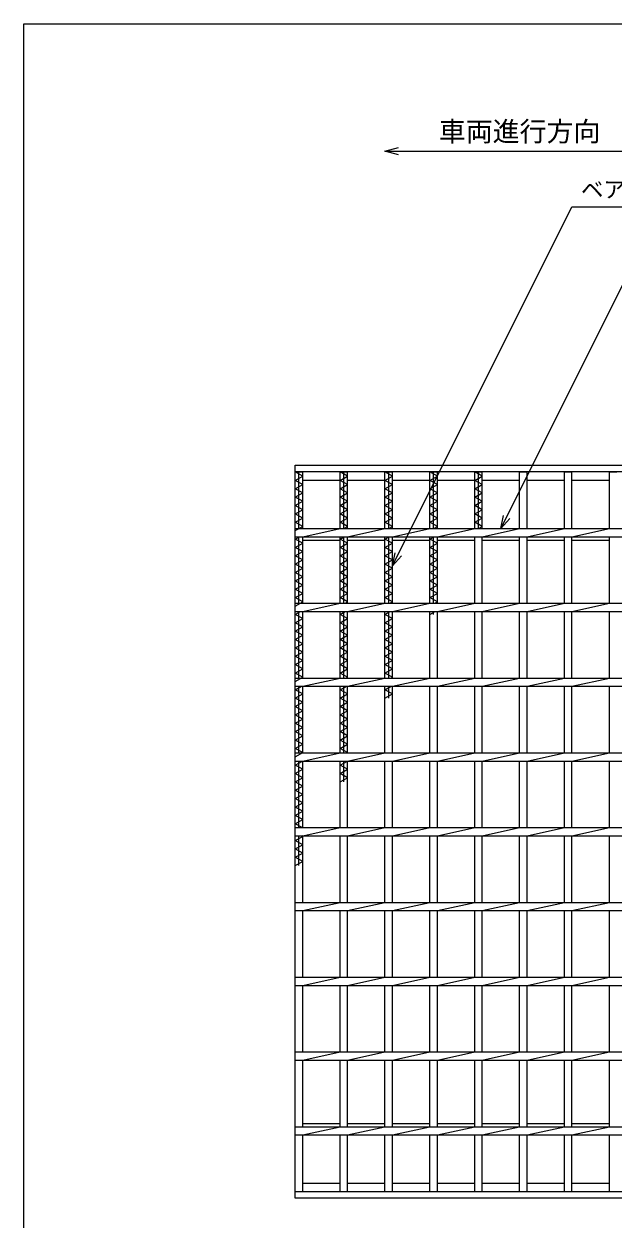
# Model space of a CAD drawing. Units: millimetres, scale not verified. Extents: x -1092 to 1039, y -770 to 632.
# Drawn here: x -1037 to -644, y -167 to 632 of the extents above; entities that cross this region are included whole.
import ezdxf
from ezdxf.enums import TextEntityAlignment as Align

# ---------------------------------------------------------------- set-up
doc = ezdxf.new("R2010")
doc.units = ezdxf.units.MM
doc.header["$LTSCALE"] = 6
for name, color, linetype, lineweight in [('0_2', 150, 'Continuous', 25), ('16', 3, 'Continuous', 25), ('22', 4, 'Continuous', 25)]:
    doc.layers.add(name, color=color, linetype=linetype, lineweight=lineweight)
doc.styles.add('ベクトル', font='')
doc.styles.get('ベクトル').set_extended_font_data('ベクトル')

msp = doc.modelspace()

# ---------------------------------------------------------------- linework, layer by layer
at = {"layer": '0_2'}
for p, q in [((-1037.4, -687.9), (-1037.4, 632.1)), ((-1037.4, 632.1), (1038.6, 632.1))]:
    msp.add_line(p, q, dxfattribs=at)
at = {"layer": '16'}
for p, q in [((-856, 337), (-251, 337)), ((-856, 332.5), (-856, 337)), ((-251, 332.5), (-856, 332.5)), ((-856, -148.5), (-856, 332.5)), ((-856, 332.5), (-851, 332.5)), ((-851, 329.7), (-856, 332.5)), ((-856, 326.9), (-851, 329.7)), ((-853.5, 294.75), (-853.5, 332.5)), ((-851, 294.75), (-851, 332.5)), ((-826, 294.75), (-826, 332.5)), ((-826, 332.5), (-821, 332.5)), ((-821, 329.7), (-826, 332.5)), ((-826, 326.9), (-821, 329.7)), ((-823.5, 294.75), (-823.5, 332.5)), ((-821, 294.75), (-821, 332.5)), ((-796, 294.75), (-796, 332.5)), ((-796, 332.5), (-791, 332.5)), ((-791, 329.7), (-796, 332.5)), ((-796, 326.9), (-791, 329.7)), ((-793.5, 294.75), (-793.5, 332.5)), ((-791, 294.75), (-791, 332.5)), ((-766, 294.75), (-766, 332.5)), ((-766, 332.5), (-761, 332.5)), ((-761, 329.7), (-766, 332.5)), ((-766, 326.9), (-761, 329.7)), ((-763.5, 294.75), (-763.5, 332.5)), ((-761, 294.75), (-761, 332.5)), ((-736, 294.75), (-736, 332.5)), ((-736, 332.5), (-731, 332.5)), ((-731, 329.7), (-736, 332.5)), ((-736, 326.9), (-731, 329.7)), ((-733.5, 294.75), (-733.5, 332.5)), ((-731, 294.75), (-731, 332.5)), ((-706, 294.75), (-706, 332.5)), ((-706, 332.5), (-701, 332.5)), ((-701, 294.75), (-701, 332.5)), ((-676, 294.75), (-676, 332.5)), ((-676, 332.5), (-671, 332.5)), ((-671, 294.75), (-671, 332.5)), ((-646, 294.75), (-646, 332.5)), ((-646, 332.5), (-641, 332.5)), ((-851, 324.1), (-856, 326.9)), ((-856, 321.3), (-851, 324.1)), ((-851, 318.5), (-856, 321.3)), ((-821, 324.1), (-826, 326.9)), ((-826, 321.3), (-821, 324.1)), ((-821, 318.5), (-826, 321.3)), ((-791, 324.1), (-796, 326.9)), ((-796, 321.3), (-791, 324.1)), ((-791, 318.5), (-796, 321.3)), ((-761, 324.1), (-766, 326.9)), ((-766, 321.3), (-761, 324.1)), ((-761, 318.5), (-766, 321.3)), ((-731, 324.1), (-736, 326.9)), ((-736, 321.3), (-731, 324.1)), ((-731, 318.5), (-736, 321.3)), ((-856, 315.7), (-851, 318.5)), ((-851, 312.9), (-856, 315.7)), ((-856, 310.1), (-851, 312.9)), ((-826, 315.7), (-821, 318.5)), ((-821, 312.9), (-826, 315.7)), ((-826, 310.1), (-821, 312.9)), ((-796, 315.7), (-791, 318.5)), ((-791, 312.9), (-796, 315.7)), ((-796, 310.1), (-791, 312.9)), ((-766, 315.7), (-761, 318.5)), ((-761, 312.9), (-766, 315.7)), ((-766, 310.1), (-761, 312.9)), ((-736, 315.7), (-731, 318.5)), ((-731, 312.9), (-736, 315.7)), ((-736, 310.1), (-731, 312.9)), ((-851, 307.3), (-856, 310.1)), ((-856, 304.5), (-851, 307.3)), ((-851, 301.7), (-856, 304.5)), ((-821, 307.3), (-826, 310.1)), ((-826, 304.5), (-821, 307.3)), ((-821, 301.7), (-826, 304.5)), ((-791, 307.3), (-796, 310.1)), ((-796, 304.5), (-791, 307.3)), ((-791, 301.7), (-796, 304.5)), ((-761, 307.3), (-766, 310.1)), ((-766, 304.5), (-761, 307.3)), ((-761, 301.7), (-766, 304.5)), ((-731, 307.3), (-736, 310.1)), ((-736, 304.5), (-731, 307.3)), ((-731, 301.7), (-736, 304.5)), ((-856, 298.9), (-851, 301.7)), ((-851, 296.1), (-856, 298.9)), ((-856, 293.3), (-851, 296.1)), ((-826, 298.9), (-821, 301.7)), ((-821, 296.1), (-826, 298.9)), ((-823.411, 294.75), (-821, 296.1)), ((-796, 298.9), (-791, 301.7)), ((-791, 296.1), (-796, 298.9)), ((-793.411, 294.75), (-791, 296.1)), ((-766, 298.9), (-761, 301.7)), ((-761, 296.1), (-766, 298.9)), ((-763.411, 294.75), (-761, 296.1)), ((-736, 298.9), (-731, 301.7)), ((-731, 296.1), (-736, 298.9)), ((-733.411, 294.75), (-731, 296.1)), ((-856, 294.75), (-251, 294.75)), ((-856, 289.25), (-856, 294.75)), ((-856, 289.25), (-251, 289.25)), ((-856, 287.7), (-853.232, 289.25)), ((-851, 284.9), (-856, 287.7)), ((-853.5, 244.75), (-853.5, 289.25)), ((-851, 289.25), (-826, 294.75)), ((-851, 244.75), (-851, 289.25)), ((-826, 244.75), (-826, 289.25)), ((-826, 287.7), (-823.232, 289.25)), ((-821, 284.9), (-826, 287.7)), ((-823.5, 244.75), (-823.5, 289.25)), ((-821, 289.25), (-796, 294.75)), ((-821, 244.75), (-821, 289.25)), ((-796, 244.75), (-796, 289.25)), ((-796, 287.7), (-793.232, 289.25)), ((-791, 284.9), (-796, 287.7)), ((-793.5, 244.75), (-793.5, 289.25)), ((-791, 289.25), (-766, 294.75)), ((-791, 244.75), (-791, 289.25)), ((-766, 244.75), (-766, 289.25)), ((-766, 287.7), (-763.232, 289.25)), ((-761, 284.9), (-766, 287.7)), ((-763.5, 244.75), (-763.5, 289.25)), ((-761, 289.25), (-736, 294.75)), ((-761, 244.75), (-761, 289.25)), ((-736, 244.75), (-736, 289.25)), ((-731, 289.25), (-706, 294.75)), ((-731, 244.75), (-731, 289.25)), ((-706, 244.75), (-706, 289.25)), ((-701, 289.25), (-676, 294.75)), ((-701, 244.75), (-701, 289.25)), ((-676, 244.75), (-676, 289.25)), ((-671, 289.25), (-646, 294.75)), ((-671, 244.75), (-671, 289.25)), ((-646, 244.75), (-646, 289.25)), ((-856, 282.1), (-851, 284.9)), ((-851, 279.3), (-856, 282.1)), ((-826, 282.1), (-821, 284.9)), ((-821, 279.3), (-826, 282.1)), ((-796, 282.1), (-791, 284.9)), ((-791, 279.3), (-796, 282.1)), ((-766, 282.1), (-761, 284.9)), ((-761, 279.3), (-766, 282.1)), ((-856, 276.5), (-851, 279.3)), ((-851, 273.7), (-856, 276.5)), ((-856, 270.9), (-851, 273.7)), ((-826, 276.5), (-821, 279.3)), ((-821, 273.7), (-826, 276.5)), ((-826, 270.9), (-821, 273.7)), ((-796, 276.5), (-791, 279.3)), ((-791, 273.7), (-796, 276.5)), ((-796, 270.9), (-791, 273.7)), ((-766, 276.5), (-761, 279.3)), ((-761, 273.7), (-766, 276.5)), ((-766, 270.9), (-761, 273.7)), ((-851, 268.1), (-856, 270.9)), ((-856, 265.3), (-851, 268.1)), ((-851, 262.5), (-856, 265.3)), ((-821, 268.1), (-826, 270.9)), ((-826, 265.3), (-821, 268.1)), ((-821, 262.5), (-826, 265.3)), ((-791, 268.1), (-796, 270.9)), ((-796, 265.3), (-791, 268.1)), ((-791, 262.5), (-796, 265.3)), ((-761, 268.1), (-766, 270.9)), ((-766, 265.3), (-761, 268.1)), ((-761, 262.5), (-766, 265.3)), ((-856, 259.7), (-851, 262.5)), ((-851, 256.9), (-856, 259.7)), ((-856, 254.1), (-851, 256.9)), ((-826, 259.7), (-821, 262.5)), ((-821, 256.9), (-826, 259.7)), ((-826, 254.1), (-821, 256.9)), ((-796, 259.7), (-791, 262.5)), ((-791, 256.9), (-796, 259.7)), ((-796, 254.1), (-791, 256.9)), ((-766, 259.7), (-761, 262.5)), ((-761, 256.9), (-766, 259.7)), ((-766, 254.1), (-761, 256.9)), ((-851, 251.3), (-856, 254.1)), ((-856, 248.5), (-851, 251.3)), ((-851, 245.7), (-856, 248.5)), ((-821, 251.3), (-826, 254.1)), ((-826, 248.5), (-821, 251.3)), ((-821, 245.7), (-826, 248.5)), ((-791, 251.3), (-796, 254.1)), ((-796, 248.5), (-791, 251.3)), ((-791, 245.7), (-796, 248.5)), ((-761, 251.3), (-766, 254.1)), ((-766, 248.5), (-761, 251.3)), ((-761, 245.7), (-766, 248.5)), ((-856, 242.9), (-851, 245.7)), ((-856, 244.75), (-251, 244.75)), ((-856, 239.25), (-856, 244.75)), ((-851, 239.25), (-826, 244.75)), ((-822.696, 244.75), (-821, 245.7)), ((-821, 239.25), (-796, 244.75)), ((-792.696, 244.75), (-791, 245.7)), ((-791, 239.25), (-766, 244.75)), ((-762.696, 244.75), (-761, 245.7)), ((-761, 239.25), (-736, 244.75)), ((-731, 239.25), (-706, 244.75)), ((-701, 239.25), (-676, 244.75)), ((-671, 239.25), (-646, 244.75)), ((-856, 239.25), (-251, 239.25)), ((-856, 237.3), (-852.518, 239.25)), ((-851, 234.5), (-856, 237.3)), ((-856, 231.7), (-851, 234.5)), ((-853.5, 194.75), (-853.5, 239.25)), ((-851, 194.75), (-851, 239.25)), ((-826, 194.75), (-826, 239.25)), ((-826, 237.3), (-822.518, 239.25)), ((-821, 234.5), (-826, 237.3)), ((-826, 231.7), (-821, 234.5)), ((-823.5, 194.75), (-823.5, 239.25)), ((-821, 194.75), (-821, 239.25)), ((-796, 194.75), (-796, 239.25)), ((-796, 237.3), (-792.518, 239.25)), ((-791, 234.5), (-796, 237.3)), ((-796, 231.7), (-791, 234.5)), ((-793.5, 194.75), (-793.5, 239.25)), ((-791, 194.75), (-791, 239.25)), ((-766, 194.75), (-766, 239.25)), ((-766, 237.3), (-762.518, 239.25)), ((-763.5, 237.3), (-763.5, 239.25)), ((-761, 194.75), (-761, 239.25)), ((-736, 194.75), (-736, 239.25)), ((-731, 194.75), (-731, 239.25)), ((-706, 194.75), (-706, 239.25)), ((-701, 194.75), (-701, 239.25)), ((-676, 194.75), (-676, 239.25)), ((-671, 194.75), (-671, 239.25)), ((-646, 194.75), (-646, 239.25)), ((-851, 228.9), (-856, 231.7)), ((-856, 226.1), (-851, 228.9)), ((-851, 223.3), (-856, 226.1)), ((-821, 228.9), (-826, 231.7)), ((-826, 226.1), (-821, 228.9)), ((-821, 223.3), (-826, 226.1)), ((-791, 228.9), (-796, 231.7)), ((-796, 226.1), (-791, 228.9)), ((-791, 223.3), (-796, 226.1)), ((-856, 220.5), (-851, 223.3)), ((-851, 217.7), (-856, 220.5)), ((-856, 214.9), (-851, 217.7)), ((-826, 220.5), (-821, 223.3)), ((-821, 217.7), (-826, 220.5)), ((-826, 214.9), (-821, 217.7)), ((-796, 220.5), (-791, 223.3)), ((-791, 217.7), (-796, 220.5)), ((-796, 214.9), (-791, 217.7)), ((-851, 212.1), (-856, 214.9)), ((-856, 209.3), (-851, 212.1)), ((-851, 206.5), (-856, 209.3)), ((-821, 212.1), (-826, 214.9)), ((-826, 209.3), (-821, 212.1)), ((-821, 206.5), (-826, 209.3)), ((-791, 212.1), (-796, 214.9)), ((-796, 209.3), (-791, 212.1)), ((-791, 206.5), (-796, 209.3)), ((-856, 203.7), (-851, 206.5)), ((-851, 200.9), (-856, 203.7)), ((-856, 198.1), (-851, 200.9)), ((-826, 203.7), (-821, 206.5)), ((-821, 200.9), (-826, 203.7)), ((-826, 198.1), (-821, 200.9)), ((-796, 203.7), (-791, 206.5)), ((-791, 200.9), (-796, 203.7)), ((-796, 198.1), (-791, 200.9)), ((-851, 195.3), (-856, 198.1)), ((-856, 192.5), (-851, 195.3)), ((-856, 194.75), (-251, 194.75)), ((-856, 189.25), (-856, 194.75)), ((-851, 189.25), (-826, 194.75)), ((-821, 195.3), (-826, 198.1)), ((-821.982, 194.75), (-821, 195.3)), ((-821, 189.25), (-796, 194.75)), ((-791, 195.3), (-796, 198.1)), ((-791.982, 194.75), (-791, 195.3)), ((-791, 189.25), (-766, 194.75)), ((-761, 189.25), (-736, 194.75)), ((-731, 189.25), (-706, 194.75)), ((-701, 189.25), (-676, 194.75)), ((-671, 189.25), (-646, 194.75)), ((-856, 189.25), (-251, 189.25)), ((-856, 186.9), (-851.804, 189.25)), ((-851, 184.1), (-856, 186.9)), ((-856, 181.3), (-851, 184.1)), ((-853.5, 144.75), (-853.5, 189.25)), ((-851, 144.75), (-851, 189.25)), ((-826, 144.75), (-826, 189.25)), ((-826, 186.9), (-821.804, 189.25)), ((-821, 184.1), (-826, 186.9)), ((-826, 181.3), (-821, 184.1)), ((-823.5, 144.75), (-823.5, 189.25)), ((-821, 144.75), (-821, 189.25)), ((-796, 144.75), (-796, 189.25)), ((-796, 186.9), (-791.804, 189.25)), ((-791, 184.1), (-796, 186.9)), ((-796, 181.3), (-791, 184.1)), ((-793.5, 181.3), (-793.5, 189.25)), ((-791, 144.75), (-791, 189.25)), ((-766, 144.75), (-766, 189.25)), ((-761, 144.75), (-761, 189.25)), ((-736, 144.75), (-736, 189.25)), ((-731, 144.75), (-731, 189.25)), ((-706, 144.75), (-706, 189.25)), ((-701, 144.75), (-701, 189.25)), ((-676, 144.75), (-676, 189.25)), ((-671, 144.75), (-671, 189.25)), ((-646, 144.75), (-646, 189.25)), ((-851, 178.5), (-856, 181.3)), ((-856, 175.7), (-851, 178.5)), ((-821, 178.5), (-826, 181.3)), ((-826, 175.7), (-821, 178.5)), ((-851, 172.9), (-856, 175.7)), ((-856, 170.1), (-851, 172.9)), ((-851, 167.3), (-856, 170.1)), ((-821, 172.9), (-826, 175.7)), ((-826, 170.1), (-821, 172.9)), ((-821, 167.3), (-826, 170.1)), ((-856, 164.5), (-851, 167.3)), ((-851, 161.7), (-856, 164.5)), ((-856, 158.9), (-851, 161.7)), ((-826, 164.5), (-821, 167.3)), ((-821, 161.7), (-826, 164.5)), ((-826, 158.9), (-821, 161.7)), ((-851, 156.1), (-856, 158.9)), ((-856, 153.3), (-851, 156.1)), ((-851, 150.5), (-856, 153.3)), ((-821, 156.1), (-826, 158.9)), ((-826, 153.3), (-821, 156.1)), ((-821, 150.5), (-826, 153.3)), ((-856, 147.7), (-851, 150.5)), ((-851, 144.9), (-856, 147.7)), ((-856, 142.1), (-851, 144.9)), ((-856, 144.75), (-251, 144.75)), ((-856, 139.25), (-856, 144.75)), ((-851, 139.25), (-826, 144.75)), ((-826, 147.7), (-821, 150.5)), ((-821, 144.9), (-826, 147.7)), ((-821.268, 144.75), (-821, 144.9)), ((-821, 139.25), (-796, 144.75)), ((-791, 139.25), (-766, 144.75)), ((-761, 139.25), (-736, 144.75)), ((-731, 139.25), (-706, 144.75)), ((-701, 139.25), (-676, 144.75)), ((-671, 139.25), (-646, 144.75)), ((-856, 139.25), (-251, 139.25)), ((-856, 136.5), (-851.089, 139.25)), ((-851, 133.7), (-856, 136.5)), ((-853.5, 94.75), (-853.5, 139.25)), ((-851, 94.75), (-851, 139.25)), ((-826, 94.75), (-826, 139.25)), ((-826, 136.5), (-821.089, 139.25)), ((-821, 133.7), (-826, 136.5)), ((-823.5, 125.3), (-823.5, 139.25)), ((-821, 94.75), (-821, 139.25)), ((-796, 94.75), (-796, 139.25)), ((-791, 94.75), (-791, 139.25)), ((-766, 94.75), (-766, 139.25)), ((-761, 94.75), (-761, 139.25)), ((-736, 94.75), (-736, 139.25)), ((-731, 94.75), (-731, 139.25)), ((-706, 94.75), (-706, 139.25)), ((-701, 94.75), (-701, 139.25)), ((-676, 94.75), (-676, 139.25)), ((-671, 94.75), (-671, 139.25)), ((-646, 94.75), (-646, 139.25)), ((-856, 130.9), (-851, 133.7)), ((-851, 128.1), (-856, 130.9)), ((-856, 125.3), (-851, 128.1)), ((-826, 130.9), (-821, 133.7)), ((-821, 128.1), (-826, 130.9)), ((-826, 125.3), (-821, 128.1)), ((-851, 122.5), (-856, 125.3)), ((-856, 119.7), (-851, 122.5)), ((-851, 116.9), (-856, 119.7)), ((-856, 114.1), (-851, 116.9)), ((-851, 111.3), (-856, 114.1)), ((-856, 108.5), (-851, 111.3)), ((-851, 105.7), (-856, 108.5)), ((-856, 102.9), (-851, 105.7)), ((-851, 100.1), (-856, 102.9)), ((-856, 97.3), (-851, 100.1)), ((-851.446, 94.75), (-856, 97.3)), ((-856, 94.75), (-251, 94.75)), ((-856, 89.25), (-856, 94.75)), ((-856, 89.25), (-251, 89.25)), ((-856, 86.1), (-851, 88.9)), ((-853.5, 69.3), (-853.5, 89.25)), ((-851, 88.9), (-851.625, 89.25)), ((-851, 89.25), (-826, 94.75)), ((-851, 44.75), (-851, 89.25)), ((-826, 44.75), (-826, 89.25)), ((-821, 89.25), (-796, 94.75)), ((-821, 44.75), (-821, 89.25)), ((-796, 44.75), (-796, 89.25)), ((-791, 89.25), (-766, 94.75)), ((-791, 44.75), (-791, 89.25)), ((-766, 44.75), (-766, 89.25)), ((-761, 89.25), (-736, 94.75)), ((-761, 44.75), (-761, 89.25)), ((-736, 44.75), (-736, 89.25)), ((-731, 89.25), (-706, 94.75)), ((-731, 44.75), (-731, 89.25)), ((-706, 44.75), (-706, 89.25)), ((-701, 89.25), (-676, 94.75)), ((-701, 44.75), (-701, 89.25)), ((-676, 44.75), (-676, 89.25)), ((-671, 89.25), (-646, 94.75)), ((-671, 44.75), (-671, 89.25)), ((-646, 44.75), (-646, 89.25)), ((-851, 83.3), (-856, 86.1)), ((-856, 80.5), (-851, 83.3)), ((-851, 77.7), (-856, 80.5)), ((-856, 74.9), (-851, 77.7)), ((-851, 72.1), (-856, 74.9)), ((-856, 69.3), (-851, 72.1)), ((-856, 44.75), (-251, 44.75)), ((-856, 39.25), (-856, 44.75)), ((-851, 39.25), (-826, 44.75)), ((-821, 39.25), (-796, 44.75)), ((-791, 39.25), (-766, 44.75)), ((-761, 39.25), (-736, 44.75)), ((-731, 39.25), (-706, 44.75)), ((-701, 39.25), (-676, 44.75)), ((-671, 39.25), (-646, 44.75)), ((-856, 39.25), (-251, 39.25)), ((-851, -5.25), (-851, 39.25)), ((-826, -5.25), (-826, 39.25)), ((-821, -5.25), (-821, 39.25)), ((-796, -5.25), (-796, 39.25)), ((-791, -5.25), (-791, 39.25)), ((-766, -5.25), (-766, 39.25)), ((-761, -5.25), (-761, 39.25)), ((-736, -5.25), (-736, 39.25)), ((-731, -5.25), (-731, 39.25)), ((-706, -5.25), (-706, 39.25)), ((-701, -5.25), (-701, 39.25)), ((-676, -5.25), (-676, 39.25)), ((-671, -5.25), (-671, 39.25)), ((-646, -5.25), (-646, 39.25)), ((-856, -5.25), (-251, -5.25)), ((-856, -10.75), (-856, -5.25)), ((-851, -10.75), (-826, -5.25)), ((-821, -10.75), (-796, -5.25)), ((-791, -10.75), (-766, -5.25)), ((-761, -10.75), (-736, -5.25)), ((-731, -10.75), (-706, -5.25)), ((-701, -10.75), (-676, -5.25)), ((-671, -10.75), (-646, -5.25)), ((-856, -10.75), (-251, -10.75)), ((-851, -55.25), (-851, -10.75)), ((-826, -55.25), (-826, -10.75)), ((-821, -55.25), (-821, -10.75)), ((-796, -55.25), (-796, -10.75)), ((-791, -55.25), (-791, -10.75)), ((-766, -55.25), (-766, -10.75)), ((-761, -55.25), (-761, -10.75)), ((-736, -55.25), (-736, -10.75)), ((-731, -55.25), (-731, -10.75)), ((-706, -55.25), (-706, -10.75)), ((-701, -55.25), (-701, -10.75)), ((-676, -55.25), (-676, -10.75)), ((-671, -55.25), (-671, -10.75)), ((-646, -55.25), (-646, -10.75)), ((-856, -55.25), (-251, -55.25)), ((-856, -60.75), (-856, -55.25)), ((-851, -60.75), (-826, -55.25)), ((-821, -60.75), (-796, -55.25)), ((-791, -60.75), (-766, -55.25)), ((-761, -60.75), (-736, -55.25)), ((-731, -60.75), (-706, -55.25)), ((-701, -60.75), (-676, -55.25)), ((-671, -60.75), (-646, -55.25)), ((-856, -60.75), (-251, -60.75)), ((-851, -105.25), (-851, -60.75)), ((-826, -105.25), (-826, -60.75)), ((-821, -105.25), (-821, -60.75)), ((-796, -105.25), (-796, -60.75)), ((-791, -105.25), (-791, -60.75)), ((-766, -105.25), (-766, -60.75)), ((-761, -105.25), (-761, -60.75)), ((-736, -105.25), (-736, -60.75)), ((-731, -105.25), (-731, -60.75)), ((-706, -105.25), (-706, -60.75)), ((-701, -105.25), (-701, -60.75)), ((-676, -105.25), (-676, -60.75)), ((-671, -105.25), (-671, -60.75)), ((-646, -105.25), (-646, -60.75)), ((-856, -105.25), (-251, -105.25)), ((-856, -110.75), (-856, -105.25)), ((-856, -110.75), (-251, -110.75)), ((-851, -110.75), (-826, -105.25)), ((-851, -148.5), (-851, -110.75)), ((-826, -148.5), (-826, -110.75)), ((-821, -110.75), (-796, -105.25)), ((-821, -148.5), (-821, -110.75)), ((-796, -148.5), (-796, -110.75)), ((-791, -110.75), (-766, -105.25)), ((-791, -148.5), (-791, -110.75)), ((-766, -148.5), (-766, -110.75)), ((-761, -110.75), (-736, -105.25)), ((-761, -148.5), (-761, -110.75)), ((-736, -148.5), (-736, -110.75)), ((-731, -110.75), (-706, -105.25)), ((-731, -148.5), (-731, -110.75)), ((-706, -148.5), (-706, -110.75)), ((-701, -110.75), (-676, -105.25)), ((-701, -148.5), (-701, -110.75)), ((-676, -148.5), (-676, -110.75)), ((-671, -110.75), (-646, -105.25)), ((-671, -148.5), (-671, -110.75)), ((-646, -148.5), (-646, -110.75)), ((-856, -148.5), (-251, -148.5)), ((-856, -153), (-856, -148.5)), ((-856, -148.5), (-851, -148.5)), ((-826, -148.5), (-821, -148.5)), ((-796, -148.5), (-791, -148.5)), ((-766, -148.5), (-761, -148.5)), ((-736, -148.5), (-731, -148.5)), ((-706, -148.5), (-701, -148.5)), ((-676, -148.5), (-671, -148.5)), ((-646, -148.5), (-641, -148.5)), ((-251, -153), (-856, -153))]:
    msp.add_line(p, q, dxfattribs=at)
at = {"layer": '22'}
for p, q in [((-796, 547), (-787, 549.4)), ((-787, 544.6), (-796, 547)), ((-796, 547), (-616, 547)), ((-791, 269.75), (-671, 509.75)), ((-671, 509.75), (-395, 509.75)), ((-718.5, 294.75), (-624.625, 482.5)), ((-718.5, 294.75), (-716.7, 303.51)), ((-718.5, 294.75), (-712.5, 301.35)), ((-791, 269.75), (-789.2, 278.51)), ((-791, 269.75), (-785, 276.35))]:
    msp.add_line(p, q, dxfattribs=at)
at = {"layer": '22', "color": 3}
for p, q in [((-851, 327), (-826, 327)), ((-821, 327), (-796, 327)), ((-791, 327), (-766, 327)), ((-761, 327), (-736, 327)), ((-731, 327), (-706, 327)), ((-701, 327), (-676, 327)), ((-671, 327), (-646, 327)), ((-851, 287), (-826, 287)), ((-821, 287), (-796, 287)), ((-791, 287), (-766, 287)), ((-761, 287), (-736, 287)), ((-731, 287), (-706, 287)), ((-701, 287), (-676, 287)), ((-671, 287), (-646, 287)), ((-851, -103), (-826, -103)), ((-821, -103), (-796, -103)), ((-791, -103), (-766, -103)), ((-761, -103), (-736, -103)), ((-731, -103), (-706, -103)), ((-701, -103), (-676, -103)), ((-671, -103), (-646, -103)), ((-851, -143), (-826, -143)), ((-821, -143), (-796, -143)), ((-791, -143), (-766, -143)), ((-761, -143), (-736, -143)), ((-731, -143), (-706, -143)), ((-701, -143), (-676, -143)), ((-671, -143), (-646, -143))]:
    msp.add_line(p, q, dxfattribs=at)

# ---------------------------------------------------------------- texts
at = {"layer": '22', "color": 2, "style": 'ベクトル'}
for s, height, p in [('車両進行方向', 13.2, (-760, 560.2)), ('ベアリングバー：', 11, (-665, 521.45))]:
    msp.add_text(s, height=height, dxfattribs=at).set_placement(p, align=Align.MIDDLE_LEFT)

doc.saveas('drawing.dxf')
